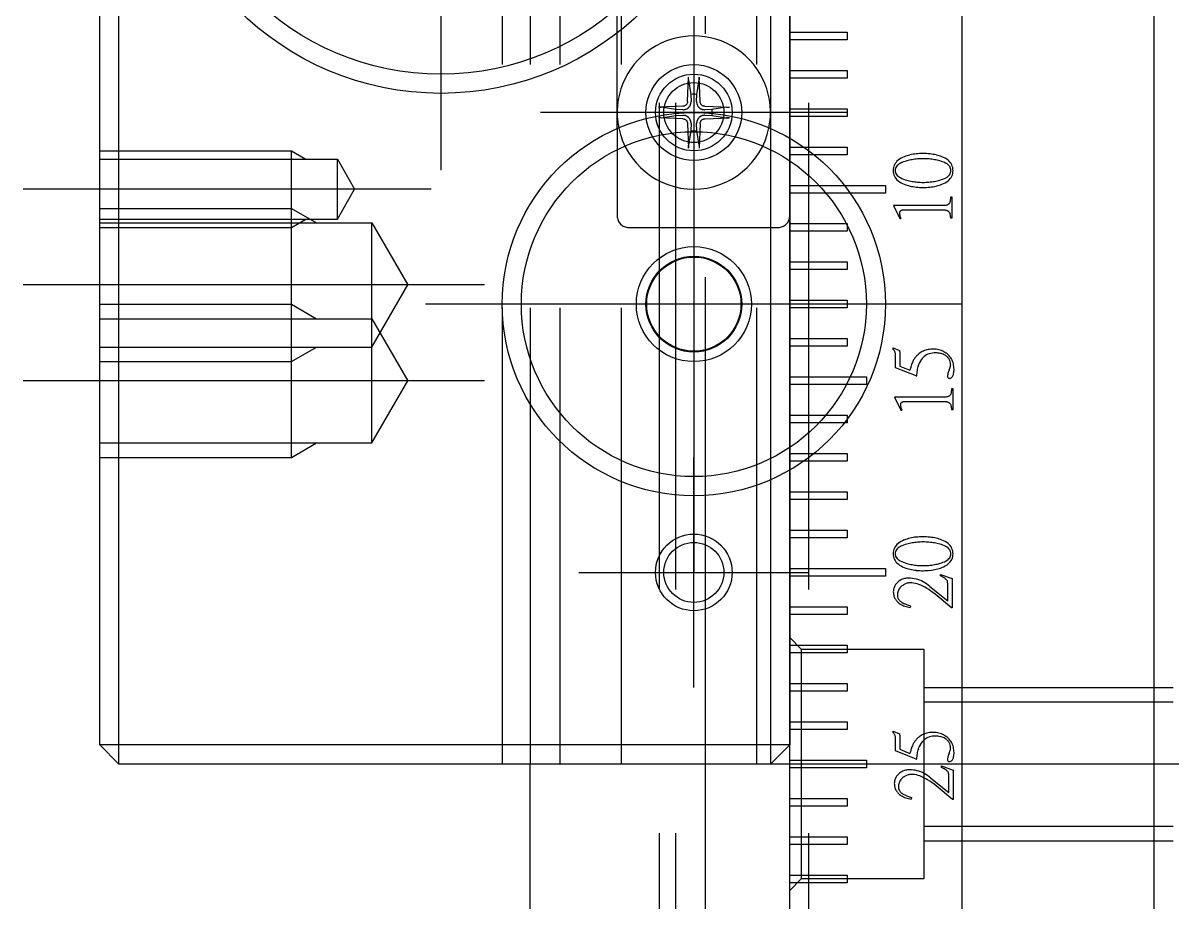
# Model space of a CAD drawing. Extents: x 1 to 266, y 0 to 225.
# Drawn here: x 150.41 to 180.41, y 78.55 to 101.49 of the extents above; entities that cross this region are included whole.
import ezdxf

# ---------------------------------------------------------------- set-up
doc = ezdxf.new("R2010")
doc.units = 0
doc.linetypes.add('CENTER', pattern=[50.8, 31.75, -6.35, 6.35, -6.35])
doc.linetypes.add('DASHED', pattern=[19.05, 12.7, -6.35])
doc.layers.get('0').update_dxf_attribs({"linetype": 'CONTINUOUS'})
doc.layers.add('CENTER', color=1, linetype='CENTER')

msp = doc.modelspace()

# ---------------------------------------------------------------- linework, layer by layer
at = {"color": 7, "linetype": 'CONTINUOUS'}
for p, q in [((179.909, 147.151), (179.909, 77.651)), ((174.909, 68.151), (174.909, 146.151)), ((152.909, 82.151), (152.909, 132.151)), ((152.409, 82.651), (152.409, 131.651)), ((170.409, 115.821), (170.409, 98.481)), ((170.409, 98.481), (170.409, 115.821)), ((169.909, 115.568), (169.909, 98.733)), ((165.909, 98.733), (165.909, 101.227)), ((170.409, 101.251), (171.909, 101.251)), ((171.909, 101.251), (171.909, 101.051)), ((171.909, 101.051), (170.409, 101.051)), ((170.409, 100.251), (171.909, 100.251)), ((171.909, 100.251), (171.909, 100.051)), ((167.746, 99.44), (167.771, 100.077)), ((167.77, 100.066), (167.771, 100.077)), ((167.77, 100.056), (167.77, 100.066)), ((167.77, 100.045), (167.77, 100.056)), ((167.77, 100.04), (167.77, 100.045)), ((167.77, 100.035), (167.77, 100.04)), ((167.77, 100.026), (167.77, 100.035)), ((167.771, 100.021), (167.77, 100.026)), ((167.771, 100.017), (167.771, 100.021)), ((167.771, 100.014), (167.771, 100.017)), ((167.771, 100.01), (167.771, 100.014)), ((167.772, 100.007), (167.771, 100.01)), ((167.772, 100.005), (167.772, 100.007)), ((167.772, 100.005), (167.832, 99.623)), ((167.986, 99.623), (168.046, 100.005)), ((168.047, 100.014), (168.046, 100.01)), ((168.046, 100.01), (168.046, 100.007)), ((168.046, 100.007), (168.046, 100.005)), ((168.047, 100.077), (168.047, 100.066)), ((168.071, 99.44), (168.047, 100.077)), ((168.047, 100.066), (168.048, 100.056)), ((168.048, 100.035), (168.047, 100.026)), ((168.047, 100.026), (168.047, 100.021)), ((168.047, 100.021), (168.047, 100.017)), ((168.047, 100.017), (168.047, 100.014)), ((168.048, 100.056), (168.048, 100.045)), ((168.048, 100.045), (168.048, 100.04)), ((168.048, 100.04), (168.048, 100.035)), ((171.909, 100.051), (170.409, 100.051)), ((167.832, 99.623), (167.836, 99.438)), ((167.982, 99.438), (167.986, 99.623)), ((167.62, 99.313), (166.983, 99.289)), ((167.632, 99.314), (167.62, 99.313)), ((167.644, 99.316), (167.632, 99.314)), ((167.656, 99.32), (167.644, 99.316)), ((167.668, 99.324), (167.656, 99.32)), ((167.679, 99.33), (167.668, 99.324)), ((167.69, 99.336), (167.679, 99.33)), ((167.699, 99.343), (167.69, 99.336)), ((167.708, 99.351), (167.699, 99.343)), ((167.716, 99.36), (167.708, 99.351)), ((167.724, 99.37), (167.716, 99.36)), ((167.73, 99.381), (167.724, 99.37)), ((167.736, 99.392), (167.73, 99.381)), ((167.74, 99.404), (167.736, 99.392)), ((167.743, 99.416), (167.74, 99.404)), ((167.745, 99.428), (167.743, 99.416)), ((167.746, 99.44), (167.745, 99.428)), ((168.072, 99.428), (168.071, 99.44)), ((168.075, 99.416), (168.072, 99.428)), ((168.078, 99.404), (168.075, 99.416)), ((168.082, 99.392), (168.078, 99.404)), ((168.088, 99.381), (168.082, 99.392)), ((168.094, 99.37), (168.088, 99.381)), ((168.102, 99.36), (168.094, 99.37)), ((168.11, 99.351), (168.102, 99.36)), ((168.119, 99.343), (168.11, 99.351)), ((168.128, 99.336), (168.119, 99.343)), ((168.139, 99.329), (168.128, 99.336)), ((168.15, 99.324), (168.139, 99.329)), ((168.162, 99.319), (168.15, 99.324)), ((168.174, 99.316), (168.162, 99.319)), ((168.186, 99.314), (168.174, 99.316)), ((168.198, 99.313), (168.186, 99.314)), ((168.198, 99.313), (168.835, 99.289)), ((166.983, 99.289), (166.994, 99.289)), ((166.994, 99.289), (167.004, 99.289)), ((167.004, 99.289), (167.015, 99.289)), ((167.015, 99.289), (167.02, 99.289)), ((167.02, 99.289), (167.025, 99.289)), ((167.025, 99.289), (167.034, 99.289)), ((167.034, 99.289), (167.038, 99.289)), ((167.038, 99.289), (167.042, 99.289)), ((167.042, 99.289), (167.046, 99.289)), ((167.046, 99.289), (167.049, 99.288)), ((167.049, 99.288), (167.052, 99.288)), ((167.052, 99.288), (167.055, 99.288)), ((167.437, 99.228), (167.055, 99.288)), ((167.622, 99.224), (167.437, 99.228)), ((168.381, 99.228), (168.196, 99.224)), ((168.763, 99.288), (168.381, 99.228)), ((168.763, 99.288), (168.766, 99.288)), ((168.766, 99.288), (168.769, 99.288)), ((168.769, 99.288), (168.772, 99.289)), ((168.772, 99.289), (168.776, 99.289)), ((168.776, 99.289), (168.78, 99.289)), ((168.78, 99.289), (168.784, 99.289)), ((168.784, 99.289), (168.793, 99.289)), ((168.793, 99.289), (168.798, 99.289)), ((168.798, 99.289), (168.803, 99.289)), ((168.803, 99.289), (168.814, 99.289)), ((168.814, 99.289), (168.824, 99.289)), ((168.824, 99.289), (168.835, 99.289)), ((170.409, 99.251), (171.909, 99.251)), ((171.909, 99.051), (170.409, 99.051)), ((171.909, 99.251), (171.909, 99.051)), ((170.771, 98.251), (171.909, 98.251)), ((171.909, 98.251), (171.909, 98.051)), ((171.909, 98.051), (171.038, 98.051)), ((171.832, 97.251), (172.909, 97.251)), ((172.909, 97.251), (172.909, 97.051)), ((172.909, 97.051), (171.982, 97.051)), ((174.602, 96.916), (174.601, 96.894)), ((174.603, 96.939), (174.602, 96.916)), ((174.644, 96.939), (174.603, 96.939)), ((174.644, 96.403), (174.644, 96.939)), ((173.119, 96.727), (173.284, 96.382)), ((174.446, 96.727), (173.119, 96.727)), ((173.316, 96.596), (173.325, 96.601)), ((173.325, 96.601), (173.335, 96.604)), ((173.335, 96.604), (173.345, 96.607)), ((173.345, 96.607), (173.355, 96.609)), ((173.355, 96.609), (173.365, 96.611)), ((173.365, 96.611), (173.376, 96.612)), ((173.376, 96.612), (173.386, 96.612)), ((173.386, 96.612), (173.396, 96.613)), ((173.396, 96.613), (174.407, 96.613)), ((174.407, 96.613), (174.43, 96.612)), ((174.43, 96.612), (174.453, 96.61)), ((174.463, 96.727), (174.446, 96.727)), ((174.453, 96.61), (174.475, 96.607)), ((174.481, 96.729), (174.463, 96.727)), ((174.475, 96.607), (174.486, 96.604)), ((174.498, 96.732), (174.481, 96.729)), ((174.486, 96.604), (174.497, 96.601)), ((174.497, 96.601), (174.508, 96.597)), ((174.515, 96.737), (174.498, 96.732)), ((174.523, 96.74), (174.515, 96.737)), ((174.531, 96.743), (174.523, 96.74)), ((174.538, 96.747), (174.531, 96.743)), ((174.546, 96.752), (174.538, 96.747)), ((174.552, 96.757), (174.546, 96.752)), ((174.559, 96.763), (174.552, 96.757)), ((174.565, 96.769), (174.559, 96.763)), ((174.57, 96.776), (174.565, 96.769)), ((174.575, 96.784), (174.57, 96.776)), ((174.58, 96.793), (174.575, 96.784)), ((174.584, 96.802), (174.58, 96.793)), ((174.587, 96.812), (174.584, 96.802)), ((174.592, 96.831), (174.587, 96.812)), ((174.596, 96.851), (174.592, 96.831)), ((174.599, 96.872), (174.596, 96.851)), ((174.601, 96.894), (174.599, 96.872)), ((173.28, 96.529), (173.281, 96.539)), ((173.281, 96.51), (173.28, 96.529)), ((173.281, 96.539), (173.282, 96.549)), ((173.284, 96.491), (173.281, 96.51)), ((173.282, 96.549), (173.283, 96.554)), ((173.283, 96.554), (173.285, 96.559)), ((173.288, 96.472), (173.284, 96.491)), ((173.284, 96.382), (173.317, 96.382)), ((173.285, 96.559), (173.286, 96.564)), ((173.286, 96.564), (173.289, 96.568)), ((173.292, 96.454), (173.288, 96.472)), ((173.289, 96.568), (173.291, 96.573)), ((173.291, 96.573), (173.294, 96.577)), ((173.304, 96.418), (173.292, 96.454)), ((173.294, 96.577), (173.297, 96.581)), ((173.297, 96.581), (173.3, 96.584)), ((173.3, 96.584), (173.304, 96.588)), ((173.304, 96.588), (173.308, 96.591)), ((173.317, 96.382), (173.304, 96.418)), ((173.308, 96.591), (173.316, 96.596)), ((174.508, 96.597), (174.518, 96.593)), ((174.518, 96.593), (174.529, 96.588)), ((174.529, 96.588), (174.538, 96.582)), ((174.538, 96.582), (174.547, 96.576)), ((174.547, 96.576), (174.556, 96.568)), ((174.556, 96.568), (174.563, 96.56)), ((174.563, 96.56), (174.57, 96.552)), ((174.57, 96.552), (174.574, 96.545)), ((174.574, 96.545), (174.578, 96.538)), ((174.578, 96.538), (174.585, 96.521)), ((174.585, 96.521), (174.59, 96.503)), ((174.59, 96.503), (174.595, 96.484)), ((174.595, 96.484), (174.598, 96.464)), ((174.598, 96.464), (174.6, 96.443)), ((174.6, 96.443), (174.602, 96.423)), ((174.602, 96.423), (174.603, 96.403)), ((174.603, 96.403), (174.644, 96.403)), ((173.113, 92.962), (173.109, 93.007)), ((173.109, 93.007), (173.272, 92.939)), ((173.166, 92.491), (173.166, 92.864)), ((173.286, 92.907), (173.286, 92.536)), ((173.706, 92.277), (173.166, 92.491)), ((173.286, 92.536), (173.547, 92.426)), ((174.61, 91.802), (174.606, 91.793)), ((174.614, 91.812), (174.61, 91.802)), ((174.619, 91.831), (174.614, 91.812)), ((174.623, 91.851), (174.619, 91.831)), ((174.626, 91.872), (174.623, 91.851)), ((174.628, 91.894), (174.626, 91.872)), ((174.629, 91.916), (174.628, 91.894)), ((174.67, 91.939), (174.629, 91.939)), ((174.629, 91.939), (174.629, 91.916)), ((174.67, 91.403), (174.67, 91.939)), ((173.146, 91.727), (173.311, 91.382)), ((174.472, 91.727), (173.146, 91.727)), ((173.307, 91.539), (173.309, 91.549)), ((173.307, 91.529), (173.307, 91.539)), ((173.308, 91.51), (173.307, 91.529)), ((173.31, 91.491), (173.308, 91.51)), ((173.309, 91.549), (173.31, 91.554)), ((173.31, 91.554), (173.311, 91.559)), ((173.311, 91.559), (173.313, 91.564)), ((173.313, 91.564), (173.315, 91.568)), ((173.315, 91.568), (173.318, 91.573)), ((173.318, 91.573), (173.32, 91.577)), ((173.32, 91.577), (173.323, 91.581)), ((173.323, 91.581), (173.327, 91.584)), ((173.327, 91.584), (173.33, 91.588)), ((173.33, 91.588), (173.334, 91.591)), ((173.334, 91.591), (173.343, 91.596)), ((173.343, 91.596), (173.352, 91.601)), ((173.352, 91.601), (173.361, 91.604)), ((173.361, 91.604), (173.371, 91.607)), ((173.371, 91.607), (173.381, 91.609)), ((173.381, 91.609), (173.392, 91.611)), ((173.392, 91.611), (173.402, 91.612)), ((173.402, 91.612), (173.413, 91.612)), ((173.413, 91.612), (173.423, 91.613)), ((173.423, 91.613), (174.434, 91.613)), ((174.434, 91.613), (174.456, 91.612)), ((174.456, 91.612), (174.479, 91.61)), ((174.49, 91.727), (174.472, 91.727)), ((174.479, 91.61), (174.502, 91.607)), ((174.507, 91.729), (174.49, 91.727)), ((174.502, 91.607), (174.513, 91.604)), ((174.524, 91.732), (174.507, 91.729)), ((174.513, 91.604), (174.524, 91.601)), ((174.541, 91.737), (174.524, 91.732)), ((174.524, 91.601), (174.535, 91.597)), ((174.535, 91.597), (174.545, 91.593)), ((174.549, 91.74), (174.541, 91.737)), ((174.545, 91.593), (174.555, 91.588)), ((174.557, 91.743), (174.549, 91.74)), ((174.555, 91.588), (174.565, 91.582)), ((174.565, 91.747), (174.557, 91.743)), ((174.572, 91.752), (174.565, 91.747)), ((174.565, 91.582), (174.574, 91.576)), ((174.579, 91.757), (174.572, 91.752)), ((174.574, 91.576), (174.582, 91.568)), ((174.585, 91.763), (174.579, 91.757)), ((174.582, 91.568), (174.59, 91.56)), ((174.591, 91.769), (174.585, 91.763)), ((174.59, 91.56), (174.597, 91.552)), ((174.597, 91.776), (174.591, 91.769)), ((174.602, 91.784), (174.597, 91.776)), ((174.597, 91.552), (174.601, 91.545)), ((174.601, 91.545), (174.605, 91.538)), ((174.606, 91.793), (174.602, 91.784)), ((174.605, 91.538), (174.611, 91.521)), ((174.611, 91.521), (174.617, 91.503)), ((174.617, 91.503), (174.621, 91.484)), ((173.314, 91.472), (173.31, 91.491)), ((173.311, 91.382), (173.343, 91.382)), ((173.319, 91.454), (173.314, 91.472)), ((173.33, 91.418), (173.319, 91.454)), ((173.343, 91.382), (173.33, 91.418)), ((174.621, 91.484), (174.624, 91.464)), ((174.624, 91.464), (174.627, 91.443)), ((174.627, 91.443), (174.628, 91.423)), ((174.628, 91.423), (174.629, 91.403)), ((174.629, 91.403), (174.67, 91.403)), ((171.909, 91.051), (171.832, 91.051)), ((171.909, 91.151), (171.909, 91.051)), ((171.909, 90.051), (170.771, 90.051)), ((171.038, 90.251), (171.909, 90.251)), ((171.909, 90.251), (171.909, 90.051)), ((170.409, 89.821), (170.409, 82.651)), ((170.409, 68.151), (170.409, 89.821)), ((169.909, 89.568), (169.909, 82.151)), ((170.409, 89.251), (171.909, 89.251)), ((171.909, 89.251), (171.909, 89.051)), ((171.909, 89.051), (170.409, 89.051)), ((170.409, 88.251), (171.909, 88.251)), ((171.909, 88.251), (171.909, 88.051)), ((171.909, 88.051), (170.409, 88.051)), ((170.409, 87.251), (172.909, 87.251)), ((172.909, 87.051), (170.409, 87.051)), ((172.909, 87.251), (172.909, 87.051)), ((174.346, 87.059), (174.346, 87.1)), ((174.346, 87.1), (174.644, 86.994)), ((174.067, 86.786), (174.531, 86.405)), ((174.531, 86.405), (174.531, 86.861)), ((174.644, 86.994), (174.644, 86.227)), ((174.633, 86.227), (174.201, 86.582)), ((170.409, 86.251), (171.909, 86.251)), ((171.909, 86.251), (171.909, 86.051)), ((173.341, 86.364), (173.383, 86.343)), ((173.557, 86.274), (173.551, 86.234)), ((174.644, 86.227), (174.633, 86.227)), ((171.909, 86.051), (170.409, 86.051)), ((170.409, 85.251), (171.909, 85.251)), ((171.909, 85.251), (171.909, 85.051)), ((171.909, 85.051), (170.409, 85.051)), ((170.409, 84.251), (171.909, 84.251)), ((171.909, 84.051), (170.409, 84.051)), ((171.909, 84.251), (171.909, 84.051)), ((170.409, 83.251), (171.909, 83.251)), ((171.909, 83.251), (171.909, 83.051)), ((171.909, 83.051), (170.409, 83.051)), ((173.113, 82.962), (173.109, 83.007)), ((173.109, 83.007), (173.272, 82.939)), ((173.166, 82.491), (173.166, 82.864)), ((173.286, 82.907), (173.286, 82.536)), ((152.909, 82.151), (152.409, 82.651)), ((170.409, 82.651), (152.409, 82.651)), ((170.409, 82.651), (169.909, 82.151)), ((173.286, 82.536), (173.547, 82.426)), ((170.409, 82.251), (172.409, 82.251)), ((172.409, 82.251), (172.409, 82.051)), ((173.706, 82.277), (173.166, 82.491)), ((169.909, 82.151), (152.909, 82.151)), ((163.639, 73.351), (163.639, 82.151)), ((168.209, 67.151), (168.209, 82.151)), ((172.409, 82.051), (170.409, 82.051)), ((174.372, 82.059), (174.372, 82.1)), ((174.372, 82.1), (174.67, 81.994)), ((174.67, 81.994), (174.67, 81.227)), ((174.093, 81.786), (174.558, 81.405)), ((174.558, 81.405), (174.558, 81.861)), ((173.368, 81.364), (173.41, 81.343)), ((174.66, 81.227), (174.228, 81.582)), ((170.409, 81.251), (171.909, 81.251)), ((171.909, 81.051), (170.409, 81.051)), ((171.909, 81.251), (171.909, 81.051)), ((173.584, 81.274), (173.578, 81.234)), ((174.67, 81.227), (174.66, 81.227)), ((170.409, 80.251), (171.909, 80.251)), ((171.909, 80.251), (171.909, 80.051)), ((171.909, 80.051), (170.409, 80.051)), ((170.409, 79.251), (171.909, 79.251)), ((171.909, 79.251), (171.909, 79.051)), ((171.909, 79.051), (170.409, 79.051))]:
    msp.add_line(p, q, dxfattribs=at)
at = {"color": 3, "linetype": 'DASHED'}
for p, q in [((167.009, 67.651), (167.009, 146.651)), ((167.442, 67.651), (167.442, 146.651)), ((170.909, 67.651), (170.909, 146.651)), ((162.909, 132.151), (162.909, 82.151)), ((163.639, 132.151), (163.639, 82.151)), ((164.409, 132.151), (164.409, 82.151)), ((166.009, 132.151), (166.009, 82.151)), ((168.209, 82.151), (168.209, 132.151)), ((169.543, 132.151), (169.543, 82.151)), ((165.909, 101.227), (165.909, 113.074)), ((166.994, 99.012), (166.983, 99.013)), ((167.62, 98.988), (166.983, 99.013)), ((167.004, 99.012), (166.994, 99.012)), ((167.015, 99.012), (167.004, 99.012)), ((167.02, 99.012), (167.015, 99.012)), ((167.025, 99.012), (167.02, 99.012)), ((167.034, 99.012), (167.025, 99.012)), ((167.038, 99.012), (167.034, 99.012)), ((167.042, 99.013), (167.038, 99.012)), ((167.046, 99.013), (167.042, 99.013)), ((167.049, 99.013), (167.046, 99.013)), ((167.052, 99.013), (167.049, 99.013)), ((167.055, 99.014), (167.052, 99.013)), ((167.055, 99.014), (167.437, 99.073)), ((167.437, 99.073), (167.622, 99.078)), ((168.196, 99.078), (168.381, 99.073)), ((168.198, 98.988), (168.835, 99.013)), ((168.381, 99.073), (168.763, 99.014)), ((168.766, 99.013), (168.763, 99.014)), ((168.769, 99.013), (168.766, 99.013)), ((168.772, 99.013), (168.769, 99.013)), ((168.776, 99.013), (168.772, 99.013)), ((168.78, 99.012), (168.776, 99.013)), ((168.784, 99.012), (168.78, 99.012)), ((168.793, 99.012), (168.784, 99.012)), ((168.798, 99.012), (168.793, 99.012)), ((168.803, 99.012), (168.798, 99.012)), ((168.814, 99.012), (168.803, 99.012)), ((168.824, 99.012), (168.814, 99.012)), ((168.835, 99.013), (168.824, 99.012)), ((165.909, 98.733), (165.909, 96.451)), ((167.62, 98.988), (167.632, 98.987)), ((167.632, 98.987), (167.644, 98.985)), ((167.644, 98.985), (167.656, 98.982)), ((167.656, 98.982), (167.667, 98.978)), ((167.667, 98.978), (167.679, 98.972)), ((167.679, 98.972), (167.689, 98.965)), ((167.689, 98.965), (167.699, 98.958)), ((167.699, 98.958), (167.708, 98.95)), ((167.708, 98.95), (167.716, 98.941)), ((167.716, 98.941), (167.724, 98.931)), ((167.724, 98.931), (167.73, 98.921)), ((167.73, 98.921), (167.736, 98.91)), ((167.736, 98.91), (167.74, 98.898)), ((167.74, 98.898), (167.743, 98.886)), ((167.743, 98.886), (167.745, 98.874)), ((167.745, 98.874), (167.746, 98.862)), ((167.746, 98.862), (167.771, 98.225)), ((167.836, 98.863), (167.832, 98.678)), ((167.986, 98.678), (167.982, 98.863)), ((168.071, 98.862), (168.047, 98.225)), ((168.071, 98.862), (168.072, 98.873)), ((168.072, 98.873), (168.074, 98.886)), ((168.074, 98.886), (168.078, 98.898)), ((168.078, 98.898), (168.082, 98.909)), ((168.082, 98.909), (168.088, 98.921)), ((168.088, 98.921), (168.094, 98.931)), ((168.094, 98.931), (168.102, 98.941)), ((168.102, 98.941), (168.11, 98.95)), ((168.11, 98.95), (168.118, 98.958)), ((168.118, 98.958), (168.128, 98.965)), ((168.128, 98.965), (168.139, 98.972)), ((168.139, 98.972), (168.15, 98.977)), ((168.15, 98.977), (168.162, 98.982)), ((168.162, 98.982), (168.174, 98.985)), ((168.174, 98.985), (168.186, 98.987)), ((168.186, 98.987), (168.198, 98.988)), ((169.909, 98.733), (169.909, 89.568)), ((167.832, 98.678), (167.772, 98.297)), ((168.046, 98.297), (167.986, 98.678)), ((170.409, 98.481), (170.409, 89.821)), ((170.409, 89.821), (170.409, 98.481)), ((152.409, 98.151), (157.409, 98.151)), ((157.409, 98.151), (157.784, 97.934)), ((157.409, 96.151), (157.409, 98.151)), ((167.77, 98.276), (167.771, 98.28)), ((167.77, 98.266), (167.77, 98.276)), ((167.77, 98.262), (167.77, 98.266)), ((167.77, 98.256), (167.77, 98.262)), ((167.77, 98.246), (167.77, 98.256)), ((167.77, 98.235), (167.77, 98.246)), ((167.771, 98.225), (167.77, 98.235)), ((167.771, 98.291), (167.772, 98.294)), ((167.771, 98.288), (167.771, 98.291)), ((167.771, 98.284), (167.771, 98.288)), ((167.771, 98.28), (167.771, 98.284)), ((167.772, 98.294), (167.772, 98.297)), ((168.046, 98.297), (168.046, 98.294)), ((168.046, 98.294), (168.046, 98.291)), ((168.046, 98.291), (168.047, 98.288)), ((168.047, 98.288), (168.047, 98.284)), ((168.047, 98.284), (168.047, 98.28)), ((168.047, 98.28), (168.047, 98.276)), ((168.047, 98.276), (168.048, 98.266)), ((168.048, 98.246), (168.047, 98.235)), ((168.047, 98.235), (168.047, 98.225)), ((168.048, 98.266), (168.048, 98.262)), ((168.048, 98.262), (168.048, 98.256)), ((168.048, 98.256), (168.048, 98.246)), ((170.409, 98.251), (170.771, 98.251)), ((152.409, 97.934), (158.609, 97.934)), ((158.609, 96.367), (158.609, 97.934)), ((158.609, 97.934), (159.061, 97.151)), ((171.038, 98.051), (170.409, 98.051)), ((170.409, 97.251), (171.832, 97.251)), ((158.609, 96.367), (159.061, 97.151)), ((171.982, 97.051), (170.409, 97.051)), ((152.409, 96.651), (157.409, 96.651)), ((157.409, 92.651), (157.409, 96.651)), ((157.409, 96.651), (158.065, 96.272)), ((152.409, 96.367), (158.609, 96.367)), ((157.409, 96.151), (157.784, 96.367)), ((152.409, 96.272), (159.509, 96.272)), ((152.409, 96.151), (157.409, 96.151)), ((159.509, 93.03), (159.509, 96.272)), ((159.509, 96.272), (160.445, 94.651)), ((166.209, 96.151), (170.109, 96.151)), ((170.409, 96.251), (171.909, 96.251)), ((171.909, 96.051), (170.409, 96.051)), ((171.909, 96.251), (171.909, 96.051)), ((170.409, 95.251), (171.909, 95.251)), ((171.909, 95.251), (171.909, 95.051)), ((171.909, 95.051), (170.409, 95.051)), ((159.509, 93.03), (160.445, 94.651)), ((170.409, 94.251), (171.909, 94.251)), ((171.909, 94.251), (171.909, 94.051)), ((152.409, 94.151), (157.409, 94.151)), ((157.409, 90.151), (157.409, 94.151)), ((157.409, 94.151), (158.065, 93.772)), ((171.909, 94.051), (170.409, 94.051)), ((152.409, 93.772), (159.509, 93.772)), ((159.509, 90.53), (159.509, 93.772)), ((159.509, 93.772), (160.445, 92.151)), ((152.409, 93.03), (159.509, 93.03)), ((157.409, 92.651), (158.065, 93.03)), ((170.409, 93.251), (171.909, 93.251)), ((171.909, 93.051), (170.409, 93.051)), ((171.909, 93.251), (171.909, 93.051)), ((152.409, 92.651), (157.409, 92.651)), ((159.509, 90.53), (160.445, 92.151)), ((170.409, 92.251), (172.409, 92.251)), ((172.409, 92.251), (172.409, 92.051)), ((172.409, 92.051), (170.409, 92.051)), ((170.409, 91.251), (171.909, 91.251)), ((171.909, 91.251), (171.909, 91.151)), ((171.832, 91.051), (170.409, 91.051)), ((152.409, 90.53), (159.509, 90.53)), ((157.409, 90.151), (158.065, 90.53)), ((152.409, 90.151), (157.409, 90.151)), ((170.409, 90.251), (171.038, 90.251)), ((170.771, 90.051), (170.409, 90.051)), ((170.409, 85.451), (170.709, 85.151)), ((170.709, 85.151), (173.909, 85.151)), ((170.709, 85.151), (170.709, 79.151)), ((173.909, 85.151), (173.909, 79.151)), ((173.909, 84.151), (180.409, 84.151)), ((173.909, 83.772), (180.409, 83.772)), ((173.909, 80.53), (180.409, 80.53)), ((173.909, 80.151), (180.409, 80.151)), ((170.709, 79.151), (170.409, 78.851)), ((173.909, 79.151), (170.709, 79.151))]:
    msp.add_line(p, q, dxfattribs=at)
at = {"color": 7, "linetype": 'CONTINUOUS'}
for centre, radius in [((161.309, 107.151), 7.5), ((161.309, 107.151), 7), ((167.909, 94.151), 5), ((167.909, 94.151), 4.5), ((167.909, 87.151), 0.783)]:
    msp.add_circle(centre, radius, dxfattribs=at)
at = {"color": 3, "linetype": 'DASHED'}
for centre, radius in [((167.909, 99.151), 1.25), ((167.909, 99.151), 1), ((167.909, 99.151), 0.783), ((167.909, 94.151), 1.5), ((167.909, 94.151), 1.5), ((167.909, 94.151), 1.25), ((167.909, 94.151), 1.23), ((167.909, 94.151), 1.23)]:
    msp.add_circle(centre, radius, dxfattribs=at)
at = {"color": 3, "linetype": 'CONTINUOUS'}
msp.add_circle((167.909, 87.151), 1, dxfattribs=at)
at = {"color": 7, "linetype": 'CONTINUOUS'}
for centre, radius, start, end in [((167.909, 99.151), 2, 348.463, 191.537), ((167.909, 99.151), 0.479, 80.6957, 99.3043), ((167.632, 99.427), 0.202, 315.0678, 321.2775), ((167.627, 99.432), 0.209, 321.2249, 327.3542), ((167.634, 99.427), 0.201, 327.3884, 333.7306), ((167.622, 99.433), 0.214, 333.7006, 339.428), ((167.63, 99.43), 0.206, 339.386, 345.0043), ((167.62, 99.432), 0.216, 345.0596, 350.4557), ((167.614, 99.434), 0.222, 350.4292, 355.7575), ((167.624, 99.433), 0.212, 355.7311, 1.3135), ((168.194, 99.433), 0.213, 178.6874, 184.268), ((168.204, 99.434), 0.222, 184.2424, 189.5709), ((168.198, 99.432), 0.216, 189.5456, 194.9391), ((168.188, 99.43), 0.206, 194.9953, 200.6145), ((168.196, 99.433), 0.214, 200.572, 206.2994), ((168.184, 99.427), 0.201, 206.2694, 212.6116), ((168.191, 99.432), 0.209, 212.6454, 218.7756), ((168.185, 99.427), 0.202, 218.7204, 224.9342), ((167.909, 99.151), 0.479, 170.6957, 182.7431), ((167.627, 99.436), 0.213, 268.6874, 274.268), ((167.626, 99.446), 0.222, 274.2424, 279.5709), ((167.627, 99.439), 0.216, 279.5456, 284.9391), ((167.63, 99.429), 0.206, 284.9953, 290.6145), ((167.627, 99.438), 0.214, 290.572, 296.2994), ((167.633, 99.425), 0.201, 296.2694, 302.6116), ((167.628, 99.433), 0.209, 302.6454, 308.7756), ((167.633, 99.427), 0.202, 308.7204, 314.9342), ((168.185, 99.427), 0.202, 225.0678, 231.2775), ((168.19, 99.433), 0.209, 231.2249, 237.3542), ((168.185, 99.425), 0.201, 237.3884, 243.7306), ((168.191, 99.438), 0.214, 243.7006, 249.428), ((168.188, 99.43), 0.206, 249.386, 255.0043), ((168.191, 99.439), 0.216, 255.0596, 260.4557), ((168.192, 99.446), 0.222, 260.4292, 265.7575), ((168.191, 99.436), 0.212, 265.7311, 271.3135), ((167.909, 99.151), 0.479, 357.2569, 9.3043), ((173.46, 97.626), 0.356, 128.658, 153.5476), ((173.436, 97.554), 0.305, 117.3429, 142.1158), ((173.627, 97.413), 0.627, 111.378, 128.3895), ((173.654, 97.139), 0.774, 104.2709, 117.586), ((173.793, 96.998), 1.073, 103.2882, 111.5696), ((173.87, 96.434), 1.51, 100.2609, 105.6321), ((173.849, 96.759), 1.32, 96.0471, 103.2628), ((173.88, 96.379), 1.566, 95.0093, 100.2518), ((173.886, 96.406), 1.674, 89.8807, 96.0387), ((173.889, 96.28), 1.665, 89.9697, 95.0017), ((173.893, 96.39), 1.69, 83.9893, 90.1283), ((173.891, 96.154), 1.791, 85.1774, 90.0578), ((173.911, 96.38), 1.564, 79.8375, 85.1847), ((173.932, 96.756), 1.322, 76.768, 84.0003), ((173.939, 96.538), 1.404, 74.0998, 79.8418), ((173.99, 97.004), 1.067, 68.4257, 76.7665), ((174.146, 97.188), 0.722, 61.8651, 75.7722), ((174.158, 97.424), 0.615, 51.322, 68.56), ((174.351, 97.568), 0.291, 36.7157, 62.2786), ((174.319, 97.627), 0.356, 26.2729, 51.1261), ((173.442, 97.642), 0.334, 154.6264, 180.6532), ((173.441, 97.634), 0.332, 179.2937, 205.4267), ((173.334, 97.639), 0.173, 143.6842, 180.279), ((173.333, 97.637), 0.171, 179.8353, 216.5002), ((173.438, 97.726), 0.308, 218.0346, 242.5067), ((174.35, 97.71), 0.293, 298.0577, 323.3426), ((174.439, 97.639), 0.178, 359.5975, 35.2384), ((174.44, 97.637), 0.177, 324.7577, 0.348), ((174.336, 97.642), 0.334, 359.2919, 25.2597), ((174.335, 97.634), 0.336, 334.7936, 0.6548), ((173.462, 97.652), 0.359, 206.5466, 231.2478), ((173.634, 97.876), 0.642, 231.8067, 248.4258), ((173.667, 98.16), 0.8, 242.3497, 255.2539), ((173.806, 98.328), 1.125, 248.7761, 256.7628), ((173.879, 98.835), 1.507, 253.9788, 259.4048), ((173.854, 98.536), 1.338, 256.7882, 263.9019), ((173.883, 98.858), 1.529, 259.4141, 264.7865), ((173.886, 98.841), 1.646, 263.9099, 270.1105), ((173.889, 98.921), 1.593, 264.795, 270.0242), ((173.891, 99.066), 1.738, 269.9442, 274.9832), ((173.893, 98.874), 1.678, 269.881, 276.0309), ((173.908, 98.868), 1.539, 274.9857, 280.449), ((173.929, 98.531), 1.334, 276.0315, 283.2001), ((173.934, 98.727), 1.395, 280.4551, 286.2875), ((173.984, 98.297), 1.093, 283.2098, 291.3991), ((174.146, 98.077), 0.713, 284.5816, 298.6061), ((174.157, 97.853), 0.617, 291.4624, 308.6555), ((174.319, 97.649), 0.356, 308.8739, 333.7271), ((172.994, 92.818), 0.187, 37.1607, 50.255), ((173.044, 92.857), 0.123, 19.8018, 37.0841), ((173.063, 92.864), 0.103, 359.9573, 19.456), ((173.268, 92.925), 0.0151, 37.0574, 74.0647), ((173.257, 92.918), 0.0281, 11.4538, 35.805), ((173.213, 92.908), 0.0733, 359.1351, 11.9708), ((174.108, 92.428), 0.538, 145.5472, 154.6615), ((174.125, 92.416), 0.558, 136.6126, 145.5054), ((174.17, 92.373), 0.62, 128.2978, 136.5808), ((174.119, 92.431), 0.543, 114.2446, 127.8899), ((174.213, 92.433), 0.458, 129.8178, 149.7095), ((174.129, 92.407), 0.57, 100.8892, 114.1023), ((174.17, 92.479), 0.395, 107.3246, 129.2769), ((174.151, 92.284), 0.694, 89.2215, 100.7983), ((174.202, 92.365), 0.514, 88.4839, 106.8828), ((174.146, 92.339), 0.639, 75.7632, 88.7145), ((174.207, 92.227), 0.651, 78.3503, 89.2247), ((174.169, 92.432), 0.544, 61.19, 75.6305), ((174.251, 92.441), 0.433, 64.0754, 78.3685), ((174.161, 92.422), 0.556, 46.7918, 61.0148), ((174.294, 92.532), 0.332, 46.8732, 63.9198), ((174.31, 92.556), 0.303, 31.5113, 45.9675), ((174.204, 92.468), 0.493, 30.7739, 46.7817), ((174.339, 92.575), 0.269, 15.6366, 31.3182), ((174.217, 92.478), 0.477, 14.1459, 30.5209), ((175.684, 91.916), 2.197, 163.9631, 166.5892), ((174.691, 92.203), 1.163, 160.0124, 164.0248), ((174.096, 92.421), 0.53, 153.3872, 160.1611), ((174.739, 92.253), 1.021, 170.4715, 178.6731), ((174.498, 92.294), 0.776, 160.6148, 170.4628), ((174.362, 92.341), 0.633, 149.2808, 160.5721), ((175.133, 92.172), 0.62, 155.85, 161.6275), ((173.932, 92.711), 0.698, 335.8334, 340.8777), ((174.219, 92.613), 0.394, 340.7805, 348.1713), ((174.313, 92.569), 0.295, 0.7211, 15.4421), ((174.401, 92.575), 0.208, 347.9993, 359.3203), ((174.115, 92.454), 0.581, 359.6263, 13.9812), ((174.176, 92.443), 0.521, 348.2451, 0.7659), ((173.722, 92.322), 0.0479, 250.8609, 259.2763), ((173.715, 92.284), 0.0092, 257.2044, 282.7956), ((173.717, 92.277), 0.00178, 283.6323, 2.6279), ((174.785, 92.267), 0.257, 169.2315, 179.6241), ((174.593, 92.267), 0.066, 178.0277, 205.4071), ((174.925, 92.241), 0.4, 161.5675, 169.3119), ((174.57, 92.257), 0.0408, 207.1293, 244.954), ((174.582, 92.287), 0.0728, 246.281, 271.8872), ((174.585, 92.288), 0.0745, 269.7689, 274.4732), ((174.588, 92.25), 0.0361, 274.316, 281.9442), ((174.592, 92.229), 0.015, 281.5786, 295.2913), ((174.556, 92.324), 0.117, 291.5057, 309.093), ((174.547, 92.334), 0.13, 309.3474, 324.6593), ((174.472, 92.381), 0.218, 326.1652, 348.5243), ((173.46, 87.626), 0.356, 128.658, 153.5476), ((173.627, 87.413), 0.627, 111.378, 128.3895), ((173.793, 86.998), 1.073, 103.2882, 111.5696), ((173.87, 86.434), 1.51, 100.2609, 105.6321), ((173.849, 86.759), 1.32, 96.0471, 103.2628), ((173.88, 86.379), 1.566, 95.0093, 100.2518), ((173.886, 86.406), 1.674, 89.8807, 96.0387), ((173.889, 86.28), 1.665, 89.9697, 95.0017), ((173.893, 86.39), 1.69, 83.9893, 90.1283), ((173.891, 86.154), 1.791, 85.1774, 90.0578), ((173.911, 86.38), 1.564, 79.8375, 85.1847), ((173.932, 86.756), 1.322, 76.768, 84.0003), ((173.939, 86.538), 1.404, 74.0998, 79.8418), ((173.99, 87.004), 1.067, 68.4257, 76.7665), ((174.158, 87.424), 0.615, 51.322, 68.56), ((174.319, 87.627), 0.356, 26.2729, 51.1261), ((173.442, 87.642), 0.334, 154.6264, 180.6532), ((173.441, 87.634), 0.332, 179.2937, 205.4267), ((173.334, 87.639), 0.173, 143.6842, 180.279), ((173.333, 87.637), 0.171, 179.8353, 216.5002), ((173.436, 87.554), 0.305, 117.3429, 142.1158), ((173.654, 87.139), 0.774, 104.2709, 117.586), ((174.146, 87.188), 0.722, 61.8651, 75.7722), ((174.351, 87.568), 0.291, 36.7157, 62.2786), ((174.439, 87.639), 0.178, 359.5975, 35.2384), ((174.44, 87.637), 0.177, 324.7577, 0.348), ((174.336, 87.642), 0.334, 359.2919, 25.2597), ((174.335, 87.634), 0.336, 334.7936, 0.6548), ((173.462, 87.652), 0.359, 206.5466, 231.2478), ((173.438, 87.726), 0.308, 218.0346, 242.5067), ((173.634, 87.876), 0.642, 231.8067, 248.4258), ((173.667, 88.16), 0.8, 242.3497, 255.2539), ((173.879, 88.835), 1.507, 253.9788, 259.4048), ((173.883, 88.858), 1.529, 259.4141, 264.7865), ((173.889, 88.921), 1.593, 264.795, 270.0242), ((173.891, 89.066), 1.738, 269.9442, 274.9832), ((173.908, 88.868), 1.539, 274.9857, 280.449), ((173.934, 88.727), 1.395, 280.4551, 286.2875), ((174.146, 88.077), 0.713, 284.5816, 298.6061), ((174.157, 87.853), 0.617, 291.4624, 308.6555), ((174.35, 87.71), 0.293, 298.0577, 323.3426), ((174.319, 87.649), 0.356, 308.8739, 333.7271), ((173.806, 88.328), 1.125, 248.7761, 256.7628), ((173.854, 88.536), 1.338, 256.7882, 263.9019), ((173.886, 88.841), 1.646, 263.9099, 270.1105), ((173.893, 88.874), 1.678, 269.881, 276.0309), ((173.929, 88.531), 1.334, 276.0315, 283.2001), ((173.984, 88.297), 1.093, 283.2098, 291.3991), ((173.711, 85.803), 1.408, 60.0594, 63.2025), ((174.118, 86.505), 0.596, 54.6336, 60.2183), ((173.463, 86.645), 0.35, 165.0868, 180.2803), ((173.431, 86.652), 0.317, 148.6281, 164.8604), ((173.469, 86.627), 0.363, 133.5924, 148.3948), ((173.492, 86.598), 0.4, 117.9732, 133.1021), ((173.495, 86.576), 0.272, 141.7201, 162.2767), ((173.53, 86.545), 0.319, 122.8131, 141.2558), ((173.494, 86.591), 0.407, 102.8301, 117.765), ((173.586, 86.481), 0.402, 112.4054, 124.6466), ((173.514, 86.496), 0.504, 89.7279, 102.6493), ((173.57, 86.52), 0.361, 99.1763, 112.326), ((173.571, 86.506), 0.374, 86.2219, 99.0537), ((173.517, 86.229), 0.771, 75.732, 90.0514), ((173.547, 86.22), 0.661, 69.4358, 85.7466), ((173.501, 86.174), 0.829, 61.9297, 75.5693), ((173.38, 85.772), 1.139, 58.1596, 69.4846), ((173.398, 85.985), 1.043, 50.14, 61.8365), ((172.927, 85.039), 2.001, 50.461, 58.23), ((174.354, 86.835), 0.19, 43.2265, 55.1433), ((174.415, 86.883), 0.114, 28.775, 46.587), ((174.399, 86.875), 0.132, 12.3604, 28.5053), ((174.343, 86.863), 0.188, 359.5768, 12.2782), ((173.511, 86.643), 0.398, 179.9373, 186.4128), ((173.475, 86.639), 0.362, 186.4208, 193.6375), ((173.456, 86.634), 0.342, 193.6429, 208.3041), ((173.485, 86.651), 0.375, 208.4884, 222.2517), ((173.555, 86.559), 0.334, 162.6525, 180.5576), ((173.423, 86.554), 0.202, 179.5516, 200.9653), ((173.426, 86.558), 0.206, 201.5948, 222.6348), ((173.496, 86.624), 0.302, 222.9391, 239.2691), ((173.519, 86.683), 0.423, 222.3214, 237.9228), ((173.6, 86.814), 0.576, 238.0489, 250.7352), ((174.181, 88.162), 1.986, 246.3322, 248.5817), ((173.697, 87.091), 0.87, 250.7364, 260.373), ((175.441, 91.355), 5.418, 248.5052, 249.6588), ((172.994, 82.818), 0.187, 37.1607, 50.255), ((173.044, 82.857), 0.123, 19.8018, 37.0841), ((173.063, 82.864), 0.103, 359.9573, 19.456), ((173.268, 82.925), 0.0151, 37.0574, 74.0647), ((173.257, 82.918), 0.0281, 11.4538, 35.805), ((173.213, 82.908), 0.0733, 359.1351, 11.9708), ((174.17, 82.373), 0.62, 128.2978, 136.5808), ((174.119, 82.431), 0.543, 114.2446, 127.8899), ((174.129, 82.407), 0.57, 100.8892, 114.1023), ((174.17, 82.479), 0.395, 107.3246, 129.2769), ((174.151, 82.284), 0.694, 89.2215, 100.7983), ((174.202, 82.365), 0.514, 88.4839, 106.8828), ((174.146, 82.339), 0.639, 75.7632, 88.7145), ((174.207, 82.227), 0.651, 78.3503, 89.2247), ((174.169, 82.432), 0.544, 61.19, 75.6305), ((174.251, 82.441), 0.433, 64.0754, 78.3685), ((174.161, 82.422), 0.556, 46.7918, 61.0148), ((174.294, 82.532), 0.332, 46.8732, 63.9198), ((174.204, 82.468), 0.493, 30.7739, 46.7817), ((175.684, 81.916), 2.197, 163.9631, 166.5892), ((174.691, 82.203), 1.163, 160.0124, 164.0248), ((174.096, 82.421), 0.53, 153.3872, 160.1611), ((174.108, 82.428), 0.538, 145.5472, 154.6615), ((174.125, 82.416), 0.558, 136.6126, 145.5054), ((174.498, 82.294), 0.776, 160.6148, 170.4628), ((174.362, 82.341), 0.633, 149.2808, 160.5721), ((174.213, 82.433), 0.458, 129.8178, 149.7095), ((174.31, 82.556), 0.303, 31.5113, 45.9675), ((174.339, 82.575), 0.269, 15.6366, 31.3182), ((174.219, 82.613), 0.394, 340.7805, 348.1713), ((174.313, 82.569), 0.295, 0.7211, 15.4421), ((174.401, 82.575), 0.208, 347.9993, 359.3203), ((174.217, 82.478), 0.477, 14.1459, 30.5209), ((174.115, 82.454), 0.581, 359.6263, 13.9812), ((173.722, 82.322), 0.0479, 250.8609, 259.2763), ((173.715, 82.284), 0.0092, 257.2044, 282.7956), ((173.717, 82.277), 0.00178, 283.6323, 2.6279), ((174.739, 82.253), 1.021, 170.4715, 178.6731), ((174.785, 82.267), 0.257, 169.2315, 179.6241), ((174.593, 82.267), 0.066, 178.0277, 205.4071), ((174.925, 82.241), 0.4, 161.5675, 169.3119), ((174.57, 82.257), 0.0408, 207.1293, 244.954), ((175.133, 82.172), 0.62, 155.85, 161.6275), ((174.582, 82.287), 0.0728, 246.281, 271.8872), ((173.932, 82.711), 0.698, 335.8334, 340.8777), ((174.585, 82.288), 0.0745, 269.7689, 274.4732), ((174.588, 82.25), 0.0361, 274.316, 281.9442), ((174.592, 82.229), 0.015, 281.5786, 295.2913), ((174.556, 82.324), 0.117, 291.5057, 309.093), ((174.547, 82.334), 0.13, 309.3474, 324.6593), ((174.472, 82.381), 0.218, 326.1652, 348.5243), ((174.176, 82.443), 0.521, 348.2451, 0.7659), ((173.518, 81.598), 0.4, 117.9732, 133.1021), ((173.521, 81.591), 0.407, 102.8301, 117.765), ((173.541, 81.496), 0.504, 89.7279, 102.6493), ((173.544, 81.229), 0.771, 75.732, 90.0514), ((173.527, 81.174), 0.829, 61.9297, 75.5693), ((173.425, 80.985), 1.043, 50.14, 61.8365), ((173.738, 80.803), 1.408, 60.0594, 63.2025), ((174.145, 81.505), 0.596, 54.6336, 60.2183), ((174.381, 81.835), 0.19, 43.2265, 55.1433), ((174.441, 81.883), 0.114, 28.775, 46.587), ((174.425, 81.875), 0.132, 12.3604, 28.5053), ((174.37, 81.863), 0.188, 359.5768, 12.2782), ((173.489, 81.645), 0.35, 165.0868, 180.2803), ((173.537, 81.643), 0.398, 179.9373, 186.4128), ((173.457, 81.652), 0.317, 148.6281, 164.8604), ((173.496, 81.627), 0.363, 133.5924, 148.3948), ((173.581, 81.559), 0.334, 162.6525, 180.5576), ((173.521, 81.576), 0.272, 141.7201, 162.2767), ((173.557, 81.545), 0.319, 122.8131, 141.2558), ((173.613, 81.481), 0.402, 112.4054, 124.6466), ((173.596, 81.52), 0.361, 99.1763, 112.326), ((173.598, 81.506), 0.374, 86.2219, 99.0537), ((173.573, 81.22), 0.661, 69.4358, 85.7466), ((173.406, 80.772), 1.139, 58.1596, 69.4846), ((172.954, 80.039), 2.001, 50.461, 58.23), ((173.501, 81.639), 0.362, 186.4208, 193.6375), ((173.482, 81.634), 0.342, 193.6429, 208.3041), ((173.511, 81.651), 0.375, 208.4884, 222.2517), ((173.546, 81.683), 0.423, 222.3214, 237.9228), ((173.449, 81.554), 0.202, 179.5516, 200.9653), ((173.453, 81.558), 0.206, 201.5948, 222.6348), ((173.522, 81.624), 0.302, 222.9391, 239.2691), ((173.626, 81.814), 0.576, 238.0489, 250.7352), ((174.207, 83.162), 1.986, 246.3322, 248.5817), ((175.467, 86.355), 5.418, 248.5052, 249.6588), ((173.723, 82.091), 0.87, 250.7364, 260.373)]:
    msp.add_arc(centre, radius, start, end, dxfattribs=at)
at = {"color": 3, "linetype": 'DASHED'}
for centre, radius, start, end in [((167.909, 99.151), 0.479, 182.7431, 189.3043), ((167.627, 98.865), 0.212, 85.7311, 91.3135), ((167.626, 98.855), 0.222, 80.4292, 85.7575), ((167.627, 98.862), 0.216, 75.0596, 80.4557), ((167.63, 98.872), 0.206, 69.386, 75.0043), ((167.627, 98.864), 0.214, 63.7006, 69.428), ((167.633, 98.876), 0.201, 57.3884, 63.7306), ((167.628, 98.869), 0.209, 51.2249, 57.3542), ((167.633, 98.874), 0.202, 45.0678, 51.2775), ((167.632, 98.874), 0.202, 38.7204, 44.9342), ((167.627, 98.87), 0.209, 32.6454, 38.7756), ((168.191, 98.87), 0.209, 141.2249, 147.3542), ((168.186, 98.874), 0.202, 135.0678, 141.2775), ((168.185, 98.874), 0.202, 128.7204, 134.9342), ((168.19, 98.869), 0.209, 122.6454, 128.7756), ((168.185, 98.876), 0.201, 116.2694, 122.6116), ((168.191, 98.864), 0.214, 110.572, 116.2994), ((168.188, 98.872), 0.206, 104.9953, 110.6145), ((168.191, 98.862), 0.216, 99.5456, 104.9391), ((168.192, 98.855), 0.222, 94.2424, 99.5709), ((168.191, 98.865), 0.213, 88.6874, 94.268), ((167.909, 99.151), 0.479, 350.6957, 357.2569), ((167.909, 99.151), 2, 191.537, 348.463), ((167.634, 98.875), 0.201, 26.2694, 32.6116), ((167.622, 98.868), 0.214, 20.572, 26.2994), ((167.63, 98.871), 0.206, 14.9953, 20.6145), ((167.62, 98.869), 0.216, 9.5456, 14.9391), ((167.614, 98.868), 0.222, 4.2424, 9.5709), ((167.624, 98.868), 0.213, 358.6874, 4.268), ((168.204, 98.868), 0.222, 170.4292, 175.7575), ((168.194, 98.868), 0.212, 175.7311, 181.3135), ((168.198, 98.869), 0.216, 165.0596, 170.4557), ((168.188, 98.871), 0.206, 159.386, 165.0043), ((168.196, 98.868), 0.214, 153.7006, 159.428), ((168.184, 98.875), 0.201, 147.3884, 153.7306), ((167.909, 99.151), 0.479, 260.6957, 279.3043), ((166.209, 96.451), 0.3, 180, 270), ((170.109, 96.451), 0.3, 270, 0)]:
    msp.add_arc(centre, radius, start, end, dxfattribs=at)
at = {"layer": 'CENTER', "color": 1, "linetype": 'CENTER'}
for p, q in [((161.309, 116.651), (161.309, 97.651)), ((167.909, 103.151), (167.909, 95.151)), ((167.909, 101.151), (167.909, 87.151)), ((171.909, 99.151), (163.909, 99.151)), ((161.061, 97.151), (150.409, 97.151)), ((162.445, 94.651), (150.409, 94.651)), ((174.909, 94.151), (160.909, 94.151)), ((162.445, 92.151), (150.409, 92.151)), ((167.909, 84.151), (167.909, 90.151)), ((164.909, 87.151), (170.909, 87.151)), ((182.409, 82.151), (168.409, 82.151))]:
    msp.add_line(p, q, dxfattribs=at)

doc.saveas('drawing.dxf')
